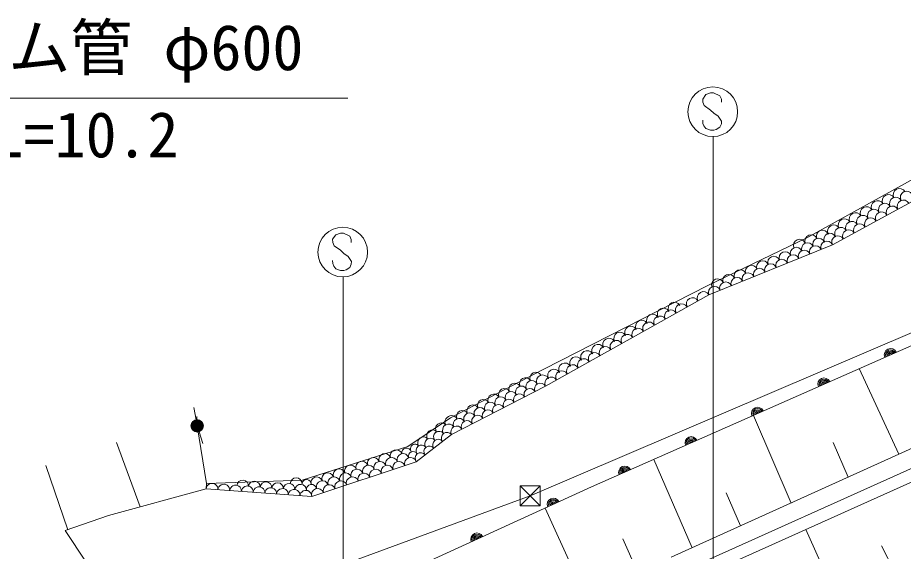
# Model space of a CAD drawing. Units: millimetres, scale not verified. Extents: x 40000 to 680000, y 20000 to 380000.
# Drawn here: x 281213 to 316868, y 280342 to 301834 of the extents above; entities that cross this region are included whole.
import ezdxf
from ezdxf.enums import TextEntityAlignment as Align

# ---------------------------------------------------------------- set-up
doc = ezdxf.new("R2010")
doc.units = ezdxf.units.MM
doc.header["$LTSCALE"] = 1000
for name, color, linetype, lineweight in [('M-BGD', 7, 'Continuous', 13), ('M-STR-STR3', 7, 'Continuous', 13), ('M-STR-STRC', 7, 'Continuous', 13)]:
    doc.layers.add(name, color=color, linetype=linetype, lineweight=lineweight)
doc.styles.add('ＭＳ ゴシック', font='')
doc.styles.get('ＭＳ ゴシック').set_extended_font_data('MS Gothic')

msp = doc.modelspace()

# ---------------------------------------------------------------- linework, layer by layer
at = {"layer": 'M-BGD'}
for p, q in [((323616, 298856), (312987, 292963)), ((320607, 296277), (314016, 292681)), ((312987, 292963), (309000, 291051)), ((314016, 292681), (309041, 290673)), ((309000, 291051), (302400, 287684)), ((309041, 290673), (302466, 286990)), ((317689, 288850), (304320, 282934)), ((302400, 287684), (298634, 285712)), ((315086, 287698), (316694, 284253)), ((302466, 286990), (298675, 285043)), ((322491, 286877), (307520, 280101)), ((288396, 285643), (288309, 286135)), ((322944, 286263), (307764, 279443)), ((288440, 285396), (288431, 285766)), ((298634, 285712), (296923, 284563)), ((323153, 285808), (307963, 278984)), ((310833, 285816), (312348, 282287)), ((288813, 283074), (288440, 285396)), ((288516, 285158), (288668, 284682)), ((298675, 285043), (297262, 283951)), ((286140, 282129), (285189, 284718)), ((296923, 284563), (292665, 283209)), ((314046, 284719), (314648, 283327)), ((297262, 283951), (293051, 282543)), ((306824, 284042), (308374, 280488)), ((283228, 281210), (282342, 283798)), ((292665, 283209), (288813, 283074)), ((284864, 281780), (288804, 282858)), ((288813, 283074), (288804, 282858)), ((293051, 282543), (288804, 282858)), ((304320, 282934), (295086, 278723)), ((309731, 282697), (310311, 281365)), ((302454, 282083), (304038, 278586)), ((284864, 281780), (283129, 281176)), ((283129, 281176), (283969, 279903)), ((312943, 281220), (314363, 278042)), ((305580, 280840), (306175, 279516)), ((315990, 280566), (316728, 279116))]:
    msp.add_line(p, q, dxfattribs=at)
at = {"layer": 'M-BGD', "color": 30}
for p, q in [((301847, 282578), (317318, 289198)), ((302247, 282978), (301447, 282978)), ((301447, 282978), (301447, 282178)), ((302247, 282978), (301447, 282178)), ((301447, 282978), (302247, 282178)), ((302247, 282178), (302247, 282978)), ((290627, 278455), (301847, 282578)), ((301447, 282178), (302247, 282178))]:
    msp.add_line(p, q, dxfattribs=at)
at = {"layer": 'M-BGD'}
for radius in [250, 250, 225, 200, 175, 150, 125, 100, 75, 50, 25]:
    msp.add_circle((288440, 285396), radius, dxfattribs=at)
for centre, radius, start, end in [((316716, 294700), 253, 28.8569, 208.8569), ((316273, 294456), 253, 28.8569, 208.8569), ((316564, 294352), 252, 28.8796, 208.8796), ((317005, 294596), 252, 28.8796, 208.8796), ((315388, 293969), 253, 28.8569, 208.8569), ((315831, 294212), 253, 28.8569, 208.8569), ((316123, 294109), 252, 28.8796, 208.8796), ((316432, 294000), 250, 28.6184, 208.6184), ((316872, 294239), 250, 28.6184, 208.6184), ((314946, 293725), 253, 28.8569, 208.8569), ((315240, 293622), 252, 28.8796, 208.8796), ((315681, 293866), 252, 28.8796, 208.8796), ((315993, 293760), 250, 28.6184, 208.6184), ((314067, 293238), 247, 29.3283, 209.3283), ((314504, 293481), 253, 28.8569, 208.8569), ((314799, 293379), 252, 28.8796, 208.8796), ((315114, 293280), 250, 28.6184, 208.6184), ((315554, 293520), 250, 28.6184, 208.6184), ((313156, 292841), 249, 21.5947, 201.5947), ((313619, 293025), 249, 21.5947, 201.5947), ((313915, 292906), 246, 25.8881, 205.8881), ((314357, 293135), 252, 28.8796, 208.8796), ((314675, 293041), 250, 28.6184, 208.6184), ((312692, 292658), 249, 21.5947, 201.5947), ((313015, 292526), 244, 21.8968, 201.8968), ((313468, 292708), 244, 21.8968, 201.8968), ((313790, 292590), 244, 21.9782, 201.9782), ((314235, 292801), 250, 28.6184, 208.6184), ((312110, 292162), 244, 21.8968, 201.8968), ((312563, 292344), 244, 21.8968, 201.8968), ((312885, 292225), 244, 21.9782, 201.9782), ((313337, 292407), 244, 21.9782, 201.9782), ((311205, 291798), 244, 21.8968, 201.8968), ((311658, 291980), 244, 21.8968, 201.8968), ((311981, 291860), 244, 21.9782, 201.9782), ((312433, 292042), 244, 21.9782, 201.9782), ((310300, 291435), 244, 21.8968, 201.8968), ((310752, 291616), 244, 21.8968, 201.8968), ((311076, 291495), 244, 21.9782, 201.9782), ((311528, 291677), 244, 21.9782, 201.9782), ((309395, 291071), 244, 21.8968, 201.8968), ((309847, 291253), 244, 21.8968, 201.8968), ((310172, 291130), 244, 21.9782, 201.9782), ((310624, 291312), 244, 21.9782, 201.9782), ((309267, 290765), 244, 21.9782, 201.9782), ((309719, 290947), 244, 21.9782, 201.9782), ((308822, 290551), 251, 29.2599, 209.2599), ((307654, 290126), 250, 28.8904, 208.8904), ((307945, 290059), 251, 29.2599, 209.2599), ((308384, 290305), 251, 29.2599, 209.2599), ((306777, 289642), 250, 28.8904, 208.8904), ((307216, 289884), 250, 28.8904, 208.8904), ((307507, 289814), 251, 29.2599, 209.2599), ((306339, 289400), 250, 28.8904, 208.8904), ((306630, 289323), 251, 29.2599, 209.2599), ((307069, 289568), 251, 29.2599, 209.2599), ((305462, 288917), 250, 28.8904, 208.8904), ((305901, 289158), 250, 28.8904, 208.8904), ((306192, 289077), 251, 29.2599, 209.2599), ((305022, 288671), 254, 29.4513, 209.4513), ((305315, 288586), 251, 29.2599, 209.2599), ((305753, 288831), 251, 29.2599, 209.2599), ((304578, 288420), 254, 29.4513, 209.4513), ((304877, 288340), 251, 29.2599, 209.2599), ((316352, 288258), 250, 23.8695, 203.8695), ((316352, 288258), 200, 23.8695, 203.8695), ((303692, 287920), 254, 29.4513, 209.4513), ((304000, 287849), 251, 29.2599, 209.2599), ((304135, 288170), 254, 29.4513, 209.4513), ((304438, 288095), 251, 29.2599, 209.2599), ((316352, 288258), 150, 23.8695, 203.8695), ((316352, 288258), 100, 23.8695, 203.8695), ((316352, 288258), 50, 23.8695, 203.8695), ((303248, 287669), 254, 29.4513, 209.4513), ((303562, 287604), 251, 29.2599, 209.2599), ((302074, 287317), 238, 27.45, 207.45), ((302352, 287191), 253, 23.932, 203.932), ((302805, 287419), 254, 29.4513, 209.4513), ((303123, 287358), 251, 29.2599, 209.2599), ((301228, 286878), 238, 27.45, 207.45), ((301651, 287097), 238, 27.45, 207.45), ((301912, 286980), 236, 27.4483, 207.4483), ((302255, 286881), 237, 27.1842, 207.1842), ((302685, 287112), 251, 29.2599, 209.2599), ((313678, 287075), 250, 23.8695, 203.8695), ((313678, 287075), 200, 23.8695, 203.8695), ((313678, 287075), 150, 23.8695, 203.8695), ((313678, 287075), 100, 23.8695, 203.8695), ((313678, 287075), 50, 23.8695, 203.8695), ((300383, 286438), 238, 27.45, 207.45), ((300806, 286658), 238, 27.45, 207.45), ((301076, 286546), 236, 27.4483, 207.4483), ((301413, 286449), 237, 27.1842, 207.1842), ((301494, 286763), 236, 27.4483, 207.4483), ((301834, 286665), 237, 27.1842, 207.1842), ((299960, 286219), 238, 27.45, 207.45), ((300240, 286112), 236, 27.4483, 207.4483), ((300658, 286329), 236, 27.4483, 207.4483), ((300992, 286232), 237, 27.1842, 207.1842), ((299114, 285779), 238, 27.45, 207.45), ((299537, 285999), 238, 27.45, 207.45), ((299822, 285895), 236, 27.4483, 207.4483), ((300149, 285800), 237, 27.1842, 207.1842), ((300570, 286016), 237, 27.1842, 207.1842), ((311005, 285892), 250, 23.8695, 203.8695), ((311005, 285892), 200, 23.8695, 203.8695), ((311005, 285892), 150, 23.8695, 203.8695), ((311005, 285892), 100, 23.8695, 203.8695), ((298675, 285547), 259, 28.2939, 208.2939), ((298986, 285460), 236, 27.4483, 207.4483), ((299307, 285367), 237, 27.1842, 207.1842), ((299404, 285677), 236, 27.4483, 207.4483), ((299728, 285583), 237, 27.1842, 207.1842), ((311005, 285892), 50, 23.8695, 203.8695), ((298267, 285284), 229, 37.982, 217.982), ((298566, 285221), 249, 31.8029, 211.8029), ((298886, 285151), 237, 27.1842, 207.1842), ((297546, 284721), 229, 37.982, 217.982), ((297826, 284673), 224, 38.2097, 218.2097), ((297907, 285002), 229, 37.982, 217.982), ((298178, 284951), 224, 38.2097, 218.2097), ((298498, 284906), 223, 37.7054, 217.7054), ((308331, 284709), 250, 23.8695, 203.8695), ((308331, 284709), 200, 23.8695, 203.8695), ((297214, 284460), 193, 38.2604, 218.2604), ((297473, 284396), 224, 38.2097, 218.2097), ((297792, 284360), 223, 37.7054, 217.7054), ((298145, 284633), 223, 37.7054, 217.7054), ((308331, 284709), 150, 23.8695, 203.8695), ((308331, 284709), 100, 23.8695, 203.8695), ((308331, 284709), 50, 23.8695, 203.8695), ((295992, 284035), 242, 18.523, 198.523), ((296451, 284189), 242, 18.523, 198.523), ((296729, 284030), 245, 18.5413, 198.5412), ((296872, 284303), 194, 11.1032, 191.1032), ((297129, 284183), 184, 23.932, 203.932), ((297439, 284087), 223, 37.7054, 217.7054), ((294614, 283573), 242, 18.523, 198.523), ((295073, 283727), 242, 18.523, 198.523), ((295533, 283881), 242, 18.523, 198.523), ((295801, 283719), 245, 18.5413, 198.5412), ((296265, 283875), 245, 18.5413, 198.5412), ((296560, 283716), 247, 18.4811, 198.4811), ((297028, 283872), 247, 18.4811, 198.4811), ((293695, 283265), 242, 18.523, 198.523), ((294155, 283419), 242, 18.523, 198.523), ((294409, 283252), 245, 18.5413, 198.5412), ((294873, 283408), 245, 18.5413, 198.5412), ((295157, 283247), 247, 18.4811, 198.4811), ((295337, 283563), 245, 18.5413, 198.5412), ((295625, 283403), 247, 18.4811, 198.4811), ((296093, 283560), 247, 18.4811, 198.4811), ((305657, 283525), 250, 23.8695, 203.8695), ((305657, 283525), 200, 23.8695, 203.8695), ((305657, 283525), 150, 23.8695, 203.8695), ((305657, 283525), 100, 23.8695, 203.8695), ((305657, 283525), 50, 23.8695, 203.8695), ((290275, 282970), 234, 355.957, 175.957), ((290741, 282937), 234, 355.957, 175.957), ((291208, 282904), 234, 355.957, 175.957), ((291674, 282871), 234, 355.957, 175.957), ((292425, 283064), 236, 0.0761, 180.0761), ((292847, 283048), 187, 354.8576, 174.8576), ((293250, 283110), 230, 20.0296, 200.0296), ((293481, 282941), 245, 18.5413, 198.5412), ((293945, 283097), 245, 18.5413, 198.5412), ((294221, 282934), 247, 18.4811, 198.4811), ((294689, 283091), 247, 18.4811, 198.4811), ((289040, 282841), 237, 355.7564, 175.7564), ((289512, 282806), 237, 355.7564, 175.7564), ((289984, 282771), 237, 355.7564, 175.7564), ((290456, 282736), 237, 355.7564, 175.7564), ((290928, 282701), 237, 355.7564, 175.7564), ((291400, 282666), 237, 355.7564, 175.7564), ((291872, 282631), 237, 355.7564, 175.7564), ((292140, 282838), 234, 355.957, 175.957), ((292344, 282596), 237, 355.7564, 175.7564), ((292607, 282805), 234, 355.957, 175.957), ((292815, 282561), 237, 355.7564, 175.7564), ((293045, 282826), 208, 10.2847, 190.2847), ((293285, 282621), 247, 18.4811, 198.4811), ((293753, 282778), 247, 18.4811, 198.4811), ((302781, 282232), 250, 24.512, 204.512), ((302781, 282232), 200, 24.512, 204.512), ((302781, 282232), 150, 24.512, 204.512), ((302781, 282232), 100, 24.512, 204.512), ((302781, 282232), 50, 24.512, 204.512), ((299703, 280829), 250, 24.512, 204.512), ((299703, 280829), 200, 24.512, 204.512), ((299703, 280829), 150, 24.512, 204.512), ((299703, 280829), 100, 24.512, 204.512), ((299703, 280829), 50, 24.512, 204.512)]:
    msp.add_arc(centre, radius, start, end, dxfattribs=at)
at = {"layer": 'M-STR-STR3'}
msp.add_line((272162, 298597), (294500, 298597), dxfattribs=at)
at = {"layer": 'M-STR-STRC'}
for p, q in [((309108, 298808), (308916, 298742)), ((309229, 298806), (309108, 298808)), ((309479, 298687), (309229, 298806)), ((308916, 298742), (308792, 298558)), ((308792, 298558), (308795, 298426)), ((309543, 298555), (309479, 298687)), ((309543, 298426), (309543, 298555)), ((308795, 298426), (308858, 298297)), ((308858, 298297), (309113, 298116)), ((309113, 298116), (309242, 297984)), ((309242, 297984), (309421, 297868)), ((309421, 297868), (309548, 297668)), ((308795, 297578), (308792, 297700)), ((308834, 297476), (308795, 297578)), ((308918, 297365), (308834, 297476)), ((309105, 297305), (308918, 297365)), ((309482, 297426), (309340, 297334)), ((309543, 297557), (309482, 297426)), ((309548, 297668), (309543, 297557)), ((309240, 297305), (309105, 297305)), ((309218, 266005), (309218, 297046)), ((309340, 297334), (309240, 297305)), ((294017, 293093), (293893, 292908)), ((294209, 293158), (294017, 293093)), ((294330, 293156), (294209, 293158)), ((294580, 293037), (294330, 293156)), ((293893, 292908), (293896, 292777)), ((293896, 292777), (293959, 292648)), ((294643, 292906), (294580, 293037)), ((294643, 292777), (294643, 292906)), ((293959, 292648), (294214, 292466)), ((294214, 292466), (294343, 292334)), ((293896, 291929), (293893, 292050)), ((294343, 292334), (294522, 292218)), ((294522, 292218), (294649, 292018)), ((294649, 292018), (294643, 291908)), ((293935, 291826), (293896, 291929)), ((294019, 291715), (293935, 291826)), ((294206, 291655), (294019, 291715)), ((294441, 291684), (294341, 291655)), ((294583, 291776), (294441, 291684)), ((294643, 291908), (294583, 291776)), ((294341, 291655), (294206, 291655)), ((294319, 260288), (294319, 291396))]:
    msp.add_line(p, q, dxfattribs=at)
for centre in [(309199, 298045), (294300, 292396)]:
    msp.add_circle(centre, 1000, dxfattribs=at)

# ---------------------------------------------------------------- texts
at = {"layer": 'M-STR-STR3', "style": 'ＭＳ ゴシック'}
for s, p in [('ヒューム管 φ600', (273331, 299171)), ('L=10.2', (280206, 295658))]:
    msp.add_text(s, height=1833, dxfattribs=at).set_placement(p, align=Align.BOTTOM_LEFT)

doc.saveas('drawing.dxf')
